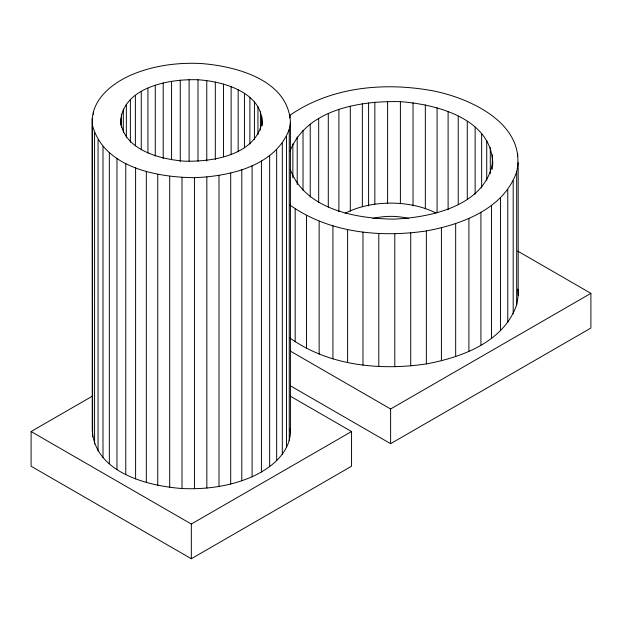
<?xml version="1.0" encoding="UTF-8"?>
<svg xmlns="http://www.w3.org/2000/svg" width="622" height="622" viewBox="0 0 622 622"><rect width="100%" height="100%" fill="white"/><g stroke="black" fill="none" stroke-linecap="round" stroke-linejoin="round"><path stroke-width="0.93" d="M92.243 118.678C93.976 97.631 112.699 83.317 130.566 75.246C152.545 65.691 176.827 62.379 200.657 63.491C235.489 66.087 288.258 79.616 290.42 122.27L290.42 433.332C288.678 454.379 269.956 468.693 252.089 476.763C230.117 486.318 205.828 489.631 181.997 488.519C147.165 485.922 94.404 472.393 92.243 429.74L92.243 118.678L92.631 436.924M120.551 125.006C119.906 87.5 169.029 78.636 197.99 79.771C223.866 81.412 264.264 92.841 262.103 125.636M262.103 121.756C255.867 155.127 212.856 161.945 184.664 161.176C159.784 159.318 122.099 149.661 120.551 119.191M289.246 440.493L289.246 129.43L290.42 122.27M290.077 151.06C306.56 109.075 360.651 100.655 400.389 101.658C436.216 104.325 490.486 118.242 492.71 162.117C485.479 205.765 431.139 217.506 393.998 219.115C356.282 218.695 305.099 209.56 290.272 169.456M289.899 337.979C328.859 365.845 380.058 370.805 426.35 363.917C461.851 357.355 503.843 341.983 516.68 304.764L516.68 171.781C526.85 124.532 471.647 98.719 433.969 91.03C385.508 81.855 331.518 86.512 290.077 115.163M516.68 304.764L518.188 295.559L518.188 162.583M92.631 125.862C104.302 167.668 157.047 177.317 194.445 177.682C229.806 176.259 275.087 166.261 289.246 129.43M289.899 205.003C328.859 232.861 380.058 237.829 426.35 230.933C461.851 224.371 503.843 209 516.68 171.781M290.318 396.175L351.554 431.536L351.554 466.228L191.327 558.735L31.1 466.228L31.1 431.536L92.336 396.175M31.1 431.536L191.327 524.043L351.554 431.536M290.474 351.166L390.616 408.988L590.9 293.351L590.9 328.043L390.616 443.68L290.474 385.858M517.683 251.086L590.9 293.351M517.838 289.098L518.188 295.559M290.171 428.846L290.42 433.332M517.691 153.346L517.691 156.254M513.189 180.8L513.189 313.783M507.77 189.492L507.77 322.476M500.5 197.726L500.5 330.71M492.71 162.117L492.71 165.032M492.313 154.73L492.313 169.301M491.504 205.369L491.504 338.352M490.307 147.43L490.307 173.662M486.731 140.323L486.731 180.17M481.646 133.543L481.646 187.961M480.923 212.304L480.923 345.288M475.13 127.176L475.13 194.227M468.91 218.415L468.91 351.399M467.277 121.337L467.277 199.071M458.227 116.104L458.227 204.537M455.677 223.609L455.677 356.593M448.104 111.579L448.104 209.723M441.41 227.808L441.41 360.783M437.087 107.816L437.087 212.763M426.35 230.933L426.35 363.917M425.331 104.877L425.331 208.852M413.039 102.817L413.039 205.82M410.73 232.955L410.73 365.93M400.389 101.658L400.389 203.689M394.799 233.818L394.799 366.801M390.616 408.988L390.616 443.68M387.592 101.425L387.592 203.456M378.798 233.53L378.798 366.513M374.841 102.125L374.841 204.156M368.589 102.925L368.589 205.929M362.984 232.084L362.984 365.067M362.346 103.734L362.346 206.737M350.295 106.238L350.295 211.185M347.612 229.51L347.612 362.486M338.881 109.596L338.881 211.628M332.925 225.84L332.925 358.816M328.292 113.748L328.292 207.033M319.148 221.129L319.148 354.112M318.689 118.639L318.689 202.204M310.222 124.182L310.222 197.065M306.498 215.469L306.498 348.452M303.023 130.301L303.023 190.55M297.207 136.887L297.207 184.501M295.178 208.93L295.178 341.913M292.869 143.845L292.869 177.853M290.023 115.086L290.023 117.993M286.532 136.443L286.532 447.506M282.31 143.208L282.31 454.27M276.658 149.607L276.658 460.669M269.66 155.554L269.66 466.617M261.823 116.625L261.823 125.349M261.427 160.95L261.427 472.005M260.439 111.556L260.439 129.975M257.951 106.626L257.951 134.741M254.421 101.915L254.421 139.717M252.089 165.701L252.089 476.763M249.896 97.499L249.896 144.024M244.446 93.44L244.446 147.725M241.795 169.744L241.795 480.798M238.156 89.809L238.156 151.846M231.127 86.66L231.127 154.513M230.7 173.002L230.7 484.064M223.477 84.048L223.477 156.752M218.991 175.435L218.991 486.497M215.313 82.011L215.313 159.559M206.776 80.58L206.776 161.036M206.838 177.006L206.838 488.068M197.99 79.771L197.99 161.199M194.445 177.682L194.445 488.744M191.327 524.043L191.327 558.735M189.104 79.608L189.104 161.036M181.997 177.457L181.997 488.519M180.248 80.098L180.248 161.518M171.571 81.218L171.571 159.73M169.705 176.329L169.705 487.391M163.205 82.951L163.205 158.563M157.747 174.323L157.747 485.385M155.282 85.284L155.282 156.044M147.927 88.168L147.927 153.121M146.325 171.47L146.325 482.532M141.256 91.566L141.256 149.731M135.604 167.816L135.604 478.87M135.378 95.415L135.378 145.82M130.379 99.66L130.379 142.314M126.344 104.239L126.344 137.198M125.768 163.407L125.768 474.469M123.327 109.068L123.327 132.33M121.391 114.083L121.391 127.65M116.967 158.322L116.967 469.385M109.332 152.647L109.332 463.709M102.995 146.458L102.995 457.52M98.051 139.864L98.051 450.927M94.583 132.96L94.583 444.022M93.417 111.525L93.417 114.425M345.132 213.292A67.977 39.248 0 0 1 435.835 212.973M372.905 218.509A45.033 26 0 0 1 408.677 218.509"/></g></svg>
